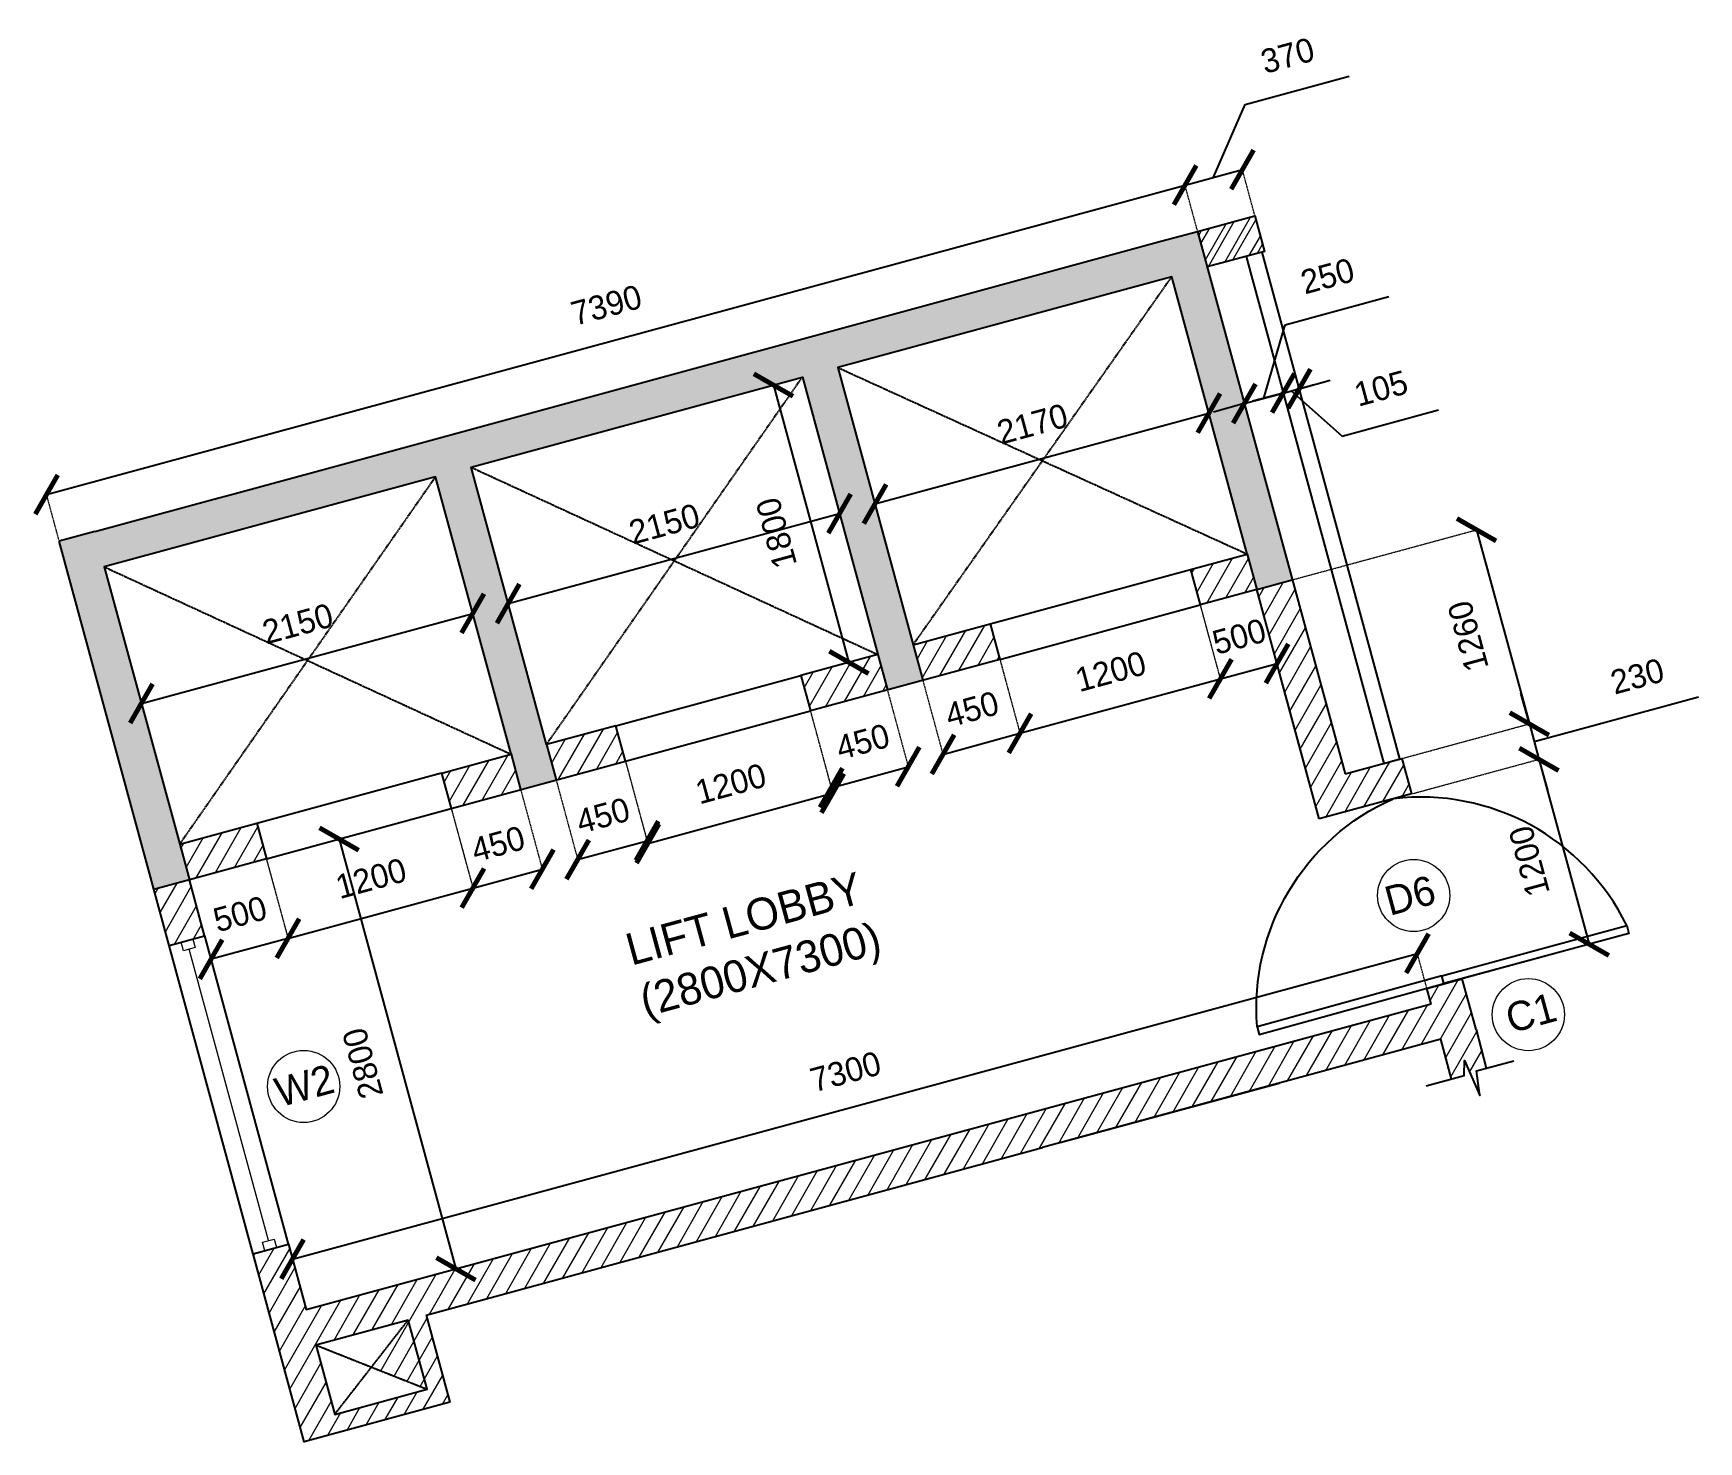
# Model space of a CAD drawing. Header units: millimetres. Extents: x -31731215 to 29997125, y -14487545 to 25622576.
# Drawn here: x 2084084 to 2094513, y -969447 to -960627 of the extents above; entities that cross this region are included whole.
import ezdxf

# ---------------------------------------------------------------- set-up
doc = ezdxf.new("R2010")
doc.units = ezdxf.units.MM
doc.header["$MEASUREMENT"] = 0
for name, pattern in [('1', [0]), ('ACAD_ISO10W100', [18, 12, -3, 0, -3]), ('DASHED', [0.75, 0.5, -0.25]), ('DASHED2', [0.375, 0.25, -0.125])]:
    doc.linetypes.add(name, pattern=pattern)
for name, color, linetype, lineweight in [('DIMENSIONS', 2, '1', 15), ('HATCH', 8, '1', 18), ('structure grid', 8, 'ACAD_ISO10W100', 15), ('Text', 11, 'Continuous', 9), ('walls', 10, 'Continuous', 20)]:
    doc.layers.add(name, color=color, linetype=linetype, lineweight=lineweight)
for name, color, linetype in [('elevation lines', 5, 'Continuous'), ('OFFICE$BACK', 8, 'Continuous'), ('OFFICE$FURN', 2, 'Continuous'), ('OFFICE$NOTSOBACK', 6, 'Continuous'), ('OFFICE$STAIRS', 5, 'Continuous'), ('OFFICE$WALLS', 10, 'Continuous')]:
    doc.layers.add(name, color=color, linetype=linetype)
doc.dimstyles.new('MAIN DIM', dxfattribs={"dimscale": 100, "dimtxt": 2, "dimasz": 2, "dimexe": 0.18, "dimexo": 0.0625, "dimgap": 1.5, "dimtad": 1, "dimtoh": 1, "dimdec": 0, "dimrnd": 5, "dimzin": 0, "dimdsep": 46, "dimtxsty": 'Standard', "dimblk": 'ARCHTICK', "dimcen": 0.09, "dimclre": 8, "dimadec": 0, "dimazin": 0, "dimtfac": 1, "dimtdec": 0, "dimtofl": 0, "dimtmove": 0, "dimatfit": 3, "dimfxl": 1, "dimtolj": 1, "dimtzin": 0, "dimlwe": 5, "dimarcsym": 0})

# ---------------------------------------------------------------- blocks, each defined once
blk = doc.blocks.new('door')
blk.add_lwpolyline([(-33242.4, 86395.1), (-33204.9, 86394.9), (-33203.7, 85495.2), (-33241.3, 85495.1), (-33242.4, 86395.1)])
blk.add_arc((-33406.7, 86551.5), 1075.6, 280.87775, 351.69853)
blk = doc.blocks.new("windowwide'")
at = {"layer": 'elevation lines'}
for p, q in [((1047619, -1448895), (1047619, -1450895)), ((1047851, -1450895), (1047851, -1448895))]:
    blk.add_line(p, q, dxfattribs=at)
at = {"layer": 'walls'}
for p, q in [((1047617, -1448895), (1047850, -1448895)), ((1047620, -1448895), (1047851, -1448895)), ((1047735, -1448951), (1047735, -1450840))]:
    blk.add_line(p, q, dxfattribs=at)
at = {"layer": 'walls', "extrusion": (-3.76158e-37, -1.06911e-50, -1)}
for p, q in [((1047850, -1450895), (1047618, -1450895)), ((1047851, -1450895), (1047619, -1450895))]:
    blk.add_line(p, q, dxfattribs=at)
at = {"layer": 'walls'}
for points in [[(1047697, -1448950), (1047697, -1448895), (1047773, -1448895), (1047773, -1448951)], [(1047697, -1450895), (1047697, -1450840), (1047772, -1450840), (1047772, -1450895)]]:
    blk.add_lwpolyline(points, close=True, dxfattribs=at)
blk = doc.blocks.new('W2')
at = {"layer": 'Text'}
blk.add_circle((1021293, -1483266), 226, dxfattribs=at)
at = {"layer": 'Text', "insert": (1021116, -1483353), "char_height": 182.9, "attachment_point": 7, "rotation": 0.0052}
blk.add_mtext_dynamic_manual_height_columns('W2', width=7763.53, gutter_width=25.4, heights=[0], dxfattribs=at)
blk = doc.blocks.new('D6TXT')
at = {"layer": 'Text'}
blk.add_circle((988777, -1469384), 226, dxfattribs=at)
at = {"layer": 'Text', "insert": (988599, -1469471), "char_height": 182.9, "attachment_point": 7, "rotation": 0.0052}
blk.add_mtext_dynamic_manual_height_columns('D6', width=7763.53, gutter_width=25.4, heights=[0], dxfattribs=at)
blk = doc.blocks.new('C1TXT')
at = {"layer": 'Text'}
blk.add_circle((998091, -1440457, 0), 226, dxfattribs=at)
at = {"layer": 'Text', "insert": (997954, -1440544, 0), "char_height": 182.9, "attachment_point": 7, "rotation": 0.0052}
blk.add_mtext_dynamic_manual_height_columns('C1', width=7763.53, gutter_width=25.4, heights=[0], dxfattribs=at)
blk = doc.blocks.new('_ArchTick')
at = {"color": 0, "linetype": 'ByBlock', "const_width": 0.15}
blk.add_lwpolyline([(-0.5, -0.5), (0.5, 0.5)], dxfattribs=at)
blk = doc.blocks.new('*D427')
at = {"layer": 'Defpoints', "color": 0, "ltscale": 15, "transparency": 16777216}
for p in [(2086836, -964260), (2086840, -964273), (2084804, -964980, 0)]:
    blk.add_point(p, dxfattribs=at)
at = {"layer": 'DIMENSIONS', "color": 0, "lineweight": -2, "ltscale": 15, "transparency": 16777216}
blk.add_line((2084761, -964824), (2086836, -964260), dxfattribs=at)
at = {"layer": 'DIMENSIONS', "color": 8, "linetype": 'DASHED2', "lineweight": 5, "ltscale": 15, "transparency": 16777216}
for p, q in [((2086838, -964267), (2086831, -964242)), ((2084802, -964974), (2084757, -964806))]:
    blk.add_line(p, q, dxfattribs=at)
at = {"layer": 'DIMENSIONS', "color": 0, "lineweight": -2, "ltscale": 15, "transparency": 16777216, "xscale": 200, "yscale": 200, "zscale": 200}
for p, rotation in [((2086836, -964260), 15.20868761617165), ((2084761, -964824), 195.2086876161716)]:
    blk.add_blockref('_ArchTick', p, dxfattribs=dict(at, rotation=rotation))
at = {"layer": 'DIMENSIONS', "color": 0, "ltscale": 15, "transparency": 16777216, "insert": (2085740, -964325), "char_height": 150, "attachment_point": 5, "rotation": 15.2087}
blk.add_mtext('\\A1;2150', dxfattribs=at)
blk = doc.blocks.new('*D429')
at = {"layer": 'Defpoints', "color": 0, "ltscale": 15, "transparency": 16777216}
for p in [(2089133, -963635), (2089136, -963649), (2087062, -964213, 0)]:
    blk.add_point(p, dxfattribs=at)
at = {"layer": 'DIMENSIONS', "color": 0, "lineweight": -2, "ltscale": 15, "transparency": 16777216}
blk.add_line((2087058, -964199), (2089133, -963635), dxfattribs=at)
at = {"layer": 'DIMENSIONS', "color": 8, "linetype": 'DASHED2', "lineweight": 5, "ltscale": 15, "transparency": 16777216}
for p, q in [((2089135, -963643), (2089128, -963618)), ((2087060, -964207), (2087053, -964182))]:
    blk.add_line(p, q, dxfattribs=at)
at = {"layer": 'DIMENSIONS', "color": 0, "lineweight": -2, "ltscale": 15, "transparency": 16777216, "xscale": 200, "yscale": 200, "zscale": 200}
for p, rotation in [((2089133, -963635), 15.20868761617165), ((2087058, -964199), 195.2086876161716)]:
    blk.add_blockref('_ArchTick', p, dxfattribs=dict(at, rotation=rotation))
at = {"layer": 'DIMENSIONS', "color": 0, "ltscale": 15, "transparency": 16777216, "insert": (2088036, -963700), "char_height": 150, "attachment_point": 5, "rotation": 15.2087}
blk.add_mtext('\\A1;2150', dxfattribs=at)
blk = doc.blocks.new('*D431')
at = {"layer": 'Defpoints', "color": 0, "ltscale": 15, "transparency": 16777216}
for p in [(2091446, -963006), (2091450, -963020), (2089358, -963589, 0)]:
    blk.add_point(p, dxfattribs=at)
at = {"layer": 'DIMENSIONS', "color": 0, "lineweight": -2, "ltscale": 15, "transparency": 16777216}
blk.add_line((2089355, -963575), (2091446, -963006), dxfattribs=at)
at = {"layer": 'DIMENSIONS', "color": 8, "linetype": 'DASHED2', "lineweight": 5, "ltscale": 15, "transparency": 16777216}
for p, q in [((2091448, -963014), (2091442, -962989)), ((2089357, -963583), (2089350, -963558))]:
    blk.add_line(p, q, dxfattribs=at)
at = {"layer": 'DIMENSIONS', "color": 0, "lineweight": -2, "ltscale": 15, "transparency": 16777216, "xscale": 200, "yscale": 200, "zscale": 200}
for p, rotation in [((2091446, -963006), 15.20868761617165), ((2089355, -963575), 195.2086876161716)]:
    blk.add_blockref('_ArchTick', p, dxfattribs=dict(at, rotation=rotation))
at = {"layer": 'DIMENSIONS', "color": 0, "ltscale": 15, "transparency": 16777216, "insert": (2090341, -963074), "char_height": 150, "attachment_point": 5, "rotation": 15.2087}
blk.add_mtext('\\A1;2170', dxfattribs=at)
blk = doc.blocks.new('*D433')
at = {"layer": 'Defpoints', "color": 0, "ltscale": 15, "transparency": 16777216}
for p in [(2091912, -962880), (2091913, -962883, 0), (2091678, -962982)]:
    blk.add_point(p, dxfattribs=at)
at = {"layer": 'DIMENSIONS', "color": 0, "lineweight": -2, "ltscale": 15, "transparency": 16777216}
for p, q in [((2091923, -962453), (2092574, -962276)), ((2091790, -962913), (2091923, -962453)), ((2091912, -962880), (2092105, -962827)), ((2091668, -962946), (2091912, -962880)), ((2091668, -962946), (2091475, -962999))]:
    blk.add_line(p, q, dxfattribs=at)
at = {"layer": 'DIMENSIONS', "color": 8, "linetype": 'DASHED2', "lineweight": 5, "ltscale": 15, "transparency": 16777216}
for p, q in [((2091677, -962976), (2091664, -962929)), ((2091911, -962877), (2091907, -962863))]:
    blk.add_line(p, q, dxfattribs=at)
at = {"layer": 'DIMENSIONS', "color": 0, "lineweight": -2, "ltscale": 15, "transparency": 16777216, "xscale": 200, "yscale": 200, "zscale": 200}
for p, rotation in [((2091668, -962946), 15.20868761617165), ((2091912, -962880), 195.2086876161716)]:
    blk.add_blockref('_ArchTick', p, dxfattribs=dict(at, rotation=rotation))
at = {"layer": 'DIMENSIONS', "color": 0, "ltscale": 15, "transparency": 16777216, "insert": (2092189, -962148), "char_height": 150, "attachment_point": 5, "rotation": 15.2087}
blk.add_mtext('\\A1;250', dxfattribs=at)
blk = doc.blocks.new('*D434')
at = {"layer": 'Defpoints', "color": 0, "ltscale": 15, "transparency": 16777216}
for p in [(2091913, -962883, 0), (2092012, -962853), (2092012, -962853)]:
    blk.add_point(p, dxfattribs=at)
at = {"layer": 'DIMENSIONS', "color": 0, "lineweight": -2, "ltscale": 15, "transparency": 16777216}
for p, q in [((2092012, -962853), (2092205, -962800)), ((2091912, -962880), (2091719, -962932)), ((2091912, -962880), (2092012, -962853)), ((2091962, -962866), (2092281, -963150)), ((2092281, -963150), (2092884, -962986))]:
    blk.add_line(p, q, dxfattribs=at)
at = {"layer": 'DIMENSIONS', "color": 8, "linetype": 'DASHED2', "lineweight": 5, "ltscale": 15, "transparency": 16777216}
for p, q in [((2091911, -962877), (2091907, -962863)), ((2092011, -962846), (2092008, -962835))]:
    blk.add_line(p, q, dxfattribs=at)
at = {"layer": 'DIMENSIONS', "color": 0, "lineweight": -2, "ltscale": 15, "transparency": 16777216, "xscale": 200, "yscale": 200, "zscale": 200}
for p, rotation in [((2092012, -962853), 195.2086876161716), ((2091912, -962880), 15.20868761617165)]:
    blk.add_blockref('_ArchTick', p, dxfattribs=dict(at, rotation=rotation))
at = {"layer": 'DIMENSIONS', "color": 0, "ltscale": 15, "transparency": 16777216, "insert": (2092524, -962851), "char_height": 150, "attachment_point": 5, "rotation": 15.2087}
blk.add_mtext('\\A1;105', dxfattribs=at)
blk = doc.blocks.new('*D435')
at = {"layer": 'Defpoints', "color": 0, "ltscale": 15, "transparency": 16777216}
for p in [(2091297, -961578), (2091375, -961868, 0), (2084247, -963808, 0)]:
    blk.add_point(p, dxfattribs=at)
at = {"layer": 'DIMENSIONS', "color": 0, "lineweight": -2, "ltscale": 15, "transparency": 16777216}
blk.add_line((2084167, -963516), (2091297, -961578), dxfattribs=at)
at = {"layer": 'DIMENSIONS', "color": 8, "linetype": 'DASHED2', "lineweight": 5, "ltscale": 15, "transparency": 16777216}
for p, q in [((2091374, -961862), (2091292, -961561)), ((2084245, -963802), (2084163, -963499))]:
    blk.add_line(p, q, dxfattribs=at)
at = {"layer": 'DIMENSIONS', "color": 0, "lineweight": -2, "ltscale": 15, "transparency": 16777216, "xscale": 200, "yscale": 200, "zscale": 200}
for p, rotation in [((2091297, -961578), 15.20868761617165), ((2084167, -963516), 195.2086876161716)]:
    blk.add_blockref('_ArchTick', p, dxfattribs=dict(at, rotation=rotation))
at = {"layer": 'DIMENSIONS', "color": 0, "ltscale": 15, "transparency": 16777216, "insert": (2087673, -962330), "char_height": 150, "attachment_point": 5, "rotation": 15.2087}
blk.add_mtext('\\A1;7390', dxfattribs=at)
blk = doc.blocks.new('*D436')
at = {"layer": 'Defpoints', "color": 0, "ltscale": 15, "transparency": 16777216}
for p in [(2091656, -961481), (2091735, -961771), (2091375, -961868, 0)]:
    blk.add_point(p, dxfattribs=at)
at = {"layer": 'DIMENSIONS', "color": 0, "lineweight": -2, "ltscale": 15, "transparency": 16777216}
for p, q in [((2091673, -961073), (2092324, -960896)), ((2091476, -961529), (2091673, -961073)), ((2091297, -961578), (2091656, -961481))]:
    blk.add_line(p, q, dxfattribs=at)
at = {"layer": 'DIMENSIONS', "color": 8, "linetype": 'DASHED2', "lineweight": 5, "ltscale": 15, "transparency": 16777216}
for p, q in [((2091733, -961765), (2091651, -961463)), ((2091374, -961862), (2091292, -961561))]:
    blk.add_line(p, q, dxfattribs=at)
at = {"layer": 'DIMENSIONS', "color": 0, "lineweight": -2, "ltscale": 15, "transparency": 16777216, "xscale": 200, "yscale": 200, "zscale": 200}
for p, rotation in [((2091656, -961481), 15.20868761617165), ((2091297, -961578), 195.2086876161716)]:
    blk.add_blockref('_ArchTick', p, dxfattribs=dict(at, rotation=rotation))
at = {"layer": 'DIMENSIONS', "color": 0, "ltscale": 15, "transparency": 16777216, "insert": (2091939, -960767), "char_height": 150, "attachment_point": 5, "rotation": 15.2087}
blk.add_mtext('\\A1;370', dxfattribs=at)
blk = doc.blocks.new('*D437')
at = {"layer": 'Defpoints', "color": 0, "ltscale": 15, "transparency": 16777216}
for p in [(2087136, -965364), (2086702, -965482), (2087272, -965862)]:
    blk.add_point(p, dxfattribs=at)
at = {"layer": 'DIMENSIONS', "color": 8, "linetype": 'DASHED2', "lineweight": 5, "ltscale": 15, "transparency": 16777216}
for p, q in [((2087138, -965370), (2087276, -965879)), ((2086703, -965488), (2086842, -965997))]:
    blk.add_line(p, q, dxfattribs=at)
at = {"layer": 'DIMENSIONS', "color": 0, "lineweight": -2, "ltscale": 15, "transparency": 16777216}
blk.add_line((2086837, -965980), (2087272, -965862), dxfattribs=at)
at = {"layer": 'DIMENSIONS', "color": 0, "lineweight": -2, "ltscale": 15, "transparency": 16777216, "xscale": 200, "yscale": 200, "zscale": 200}
for p, rotation in [((2087272, -965862), 15.20868761617165), ((2086837, -965980), 195.2086876161716)]:
    blk.add_blockref('_ArchTick', p, dxfattribs=dict(at, rotation=rotation))
at = {"layer": 'DIMENSIONS', "color": 0, "ltscale": 15, "transparency": 16777216, "insert": (2086995, -965704), "char_height": 150, "attachment_point": 5, "rotation": 15.2087}
blk.add_mtext('\\A1;450', dxfattribs=at)
blk = doc.blocks.new('*D438')
at = {"layer": 'Defpoints', "color": 0, "ltscale": 15, "transparency": 16777216}
for p in [(2087792, -965185), (2087358, -965303, 0), (2087928, -965684)]:
    blk.add_point(p, dxfattribs=at)
at = {"layer": 'DIMENSIONS', "color": 8, "linetype": 'DASHED2', "lineweight": 5, "ltscale": 15, "transparency": 16777216}
for p, q in [((2087794, -965191), (2087932, -965701)), ((2087360, -965309), (2087498, -965819))]:
    blk.add_line(p, q, dxfattribs=at)
at = {"layer": 'DIMENSIONS', "color": 0, "lineweight": -2, "ltscale": 15, "transparency": 16777216}
blk.add_line((2087493, -965802), (2087928, -965684), dxfattribs=at)
at = {"layer": 'DIMENSIONS', "color": 0, "lineweight": -2, "ltscale": 15, "transparency": 16777216, "xscale": 200, "yscale": 200, "zscale": 200}
for p, rotation in [((2087928, -965684), 15.20868761617165), ((2087493, -965802), 195.2086876161716)]:
    blk.add_blockref('_ArchTick', p, dxfattribs=dict(at, rotation=rotation))
at = {"layer": 'DIMENSIONS', "color": 0, "ltscale": 15, "transparency": 16777216, "insert": (2087652, -965526), "char_height": 150, "attachment_point": 5, "rotation": 15.2087}
blk.add_mtext('\\A1;450', dxfattribs=at)
blk = doc.blocks.new('*D439')
at = {"layer": 'Defpoints', "color": 0, "ltscale": 15, "transparency": 16777216}
for p in [(2089433, -964739), (2088950, -964871), (2089563, -965220)]:
    blk.add_point(p, dxfattribs=at)
at = {"layer": 'DIMENSIONS', "color": 8, "linetype": 'DASHED2', "lineweight": 5, "ltscale": 15, "transparency": 16777216}
for p, q in [((2089434, -964745), (2089568, -965238)), ((2088952, -964877), (2089086, -965369))]:
    blk.add_line(p, q, dxfattribs=at)
at = {"layer": 'DIMENSIONS', "color": 0, "lineweight": -2, "ltscale": 15, "transparency": 16777216}
blk.add_line((2089081, -965352), (2089563, -965220), dxfattribs=at)
at = {"layer": 'DIMENSIONS', "color": 0, "lineweight": -2, "ltscale": 15, "transparency": 16777216, "xscale": 200, "yscale": 200, "zscale": 200}
for p, rotation in [((2089563, -965220), 15.20868761617165), ((2089081, -965352), 195.2086876161716)]:
    blk.add_blockref('_ArchTick', p, dxfattribs=dict(at, rotation=rotation))
at = {"layer": 'DIMENSIONS', "color": 0, "ltscale": 15, "transparency": 16777216, "insert": (2089279, -965064), "char_height": 150, "attachment_point": 5, "rotation": 15.2087}
blk.add_mtext('\\A1;450', dxfattribs=at)
blk = doc.blocks.new('*D440')
at = {"layer": 'Defpoints', "color": 0, "ltscale": 15, "transparency": 16777216}
for p in [(2090137, -964548), (2089655, -964679), (2090263, -965011)]:
    blk.add_point(p, dxfattribs=at)
at = {"layer": 'DIMENSIONS', "color": 8, "linetype": 'DASHED2', "lineweight": 5, "ltscale": 15, "transparency": 16777216}
for p, q in [((2090139, -964554), (2090268, -965029)), ((2089656, -964685), (2089785, -965160))]:
    blk.add_line(p, q, dxfattribs=at)
at = {"layer": 'DIMENSIONS', "color": 0, "lineweight": -2, "ltscale": 15, "transparency": 16777216}
blk.add_line((2089781, -965143), (2090263, -965011), dxfattribs=at)
at = {"layer": 'DIMENSIONS', "color": 0, "lineweight": -2, "ltscale": 15, "transparency": 16777216, "xscale": 200, "yscale": 200, "zscale": 200}
for p, rotation in [((2090263, -965011), 15.20868761617165), ((2089781, -965143), 195.2086876161716)]:
    blk.add_blockref('_ArchTick', p, dxfattribs=dict(at, rotation=rotation))
at = {"layer": 'DIMENSIONS', "color": 0, "ltscale": 15, "transparency": 16777216, "insert": (2089963, -964860), "char_height": 150, "attachment_point": 5, "rotation": 15.2087}
blk.add_mtext('\\A1;450', dxfattribs=at)
blk = doc.blocks.new('*D441')
at = {"layer": 'Defpoints', "color": 0, "ltscale": 15, "transparency": 16777216}
for p in [(2091747, -964110), (2091392, -964207), (2091873, -964574)]:
    blk.add_point(p, dxfattribs=at)
at = {"layer": 'DIMENSIONS', "color": 8, "linetype": 'DASHED2', "lineweight": 5, "ltscale": 15, "transparency": 16777216}
for p, q in [((2091748, -964116), (2091877, -964591)), ((2091393, -964213), (2091522, -964688))]:
    blk.add_line(p, q, dxfattribs=at)
at = {"layer": 'DIMENSIONS', "color": 0, "lineweight": -2, "ltscale": 15, "transparency": 16777216}
blk.add_line((2091518, -964670), (2091873, -964574), dxfattribs=at)
at = {"layer": 'DIMENSIONS', "color": 0, "lineweight": -2, "ltscale": 15, "transparency": 16777216, "xscale": 200, "yscale": 200, "zscale": 200}
for p, rotation in [((2091873, -964574), 15.20868761617165), ((2091518, -964670), 195.2086876161716)]:
    blk.add_blockref('_ArchTick', p, dxfattribs=dict(at, rotation=rotation))
at = {"layer": 'DIMENSIONS', "color": 0, "ltscale": 15, "transparency": 16777216, "insert": (2091636, -964405), "char_height": 150, "attachment_point": 5, "rotation": 15.2087}
blk.add_mtext('\\A1;500', dxfattribs=at)
blk = doc.blocks.new('*D442')
at = {"layer": 'Defpoints', "color": 0, "ltscale": 15, "transparency": 16777216}
for p in [(2085544, -965797, 0), (2085061, -965928), (2085197, -966426)]:
    blk.add_point(p, dxfattribs=at)
at = {"layer": 'DIMENSIONS', "color": 8, "linetype": 'DASHED2', "lineweight": 5, "ltscale": 15, "transparency": 16777216}
for p, q in [((2085545, -965803), (2085684, -966312)), ((2085063, -965934), (2085202, -966443))]:
    blk.add_line(p, q, dxfattribs=at)
at = {"layer": 'DIMENSIONS', "color": 0, "lineweight": -2, "ltscale": 15, "transparency": 16777216}
blk.add_line((2085679, -966295), (2085197, -966426), dxfattribs=at)
at = {"layer": 'DIMENSIONS', "color": 0, "lineweight": -2, "ltscale": 15, "transparency": 16777216, "xscale": 200, "yscale": 200, "zscale": 200}
for p, rotation in [((2085679, -966295), 15.20868761617165), ((2085197, -966426), 195.2086876161716)]:
    blk.add_blockref('_ArchTick', p, dxfattribs=dict(at, rotation=rotation))
at = {"layer": 'DIMENSIONS', "color": 0, "ltscale": 15, "transparency": 16777216, "insert": (2085379, -966143), "char_height": 150, "attachment_point": 5, "rotation": 15.2087}
blk.add_mtext('\\A1;500', dxfattribs=at)
blk = doc.blocks.new('*D443')
at = {"layer": 'Defpoints', "color": 0, "ltscale": 15, "transparency": 16777216}
for p in [(2086641, -965260, 0), (2085483, -965574, 0), (2086837, -965980)]:
    blk.add_point(p, dxfattribs=at)
at = {"layer": 'DIMENSIONS', "color": 8, "linetype": 'DASHED2', "lineweight": 5, "ltscale": 15, "transparency": 16777216}
for p, q in [((2086643, -965266), (2086842, -965997)), ((2085485, -965581), (2085684, -966312))]:
    blk.add_line(p, q, dxfattribs=at)
at = {"layer": 'DIMENSIONS', "color": 0, "lineweight": -2, "ltscale": 15, "transparency": 16777216}
blk.add_line((2085679, -966295), (2086837, -965980), dxfattribs=at)
at = {"layer": 'DIMENSIONS', "color": 0, "lineweight": -2, "ltscale": 15, "transparency": 16777216, "xscale": 200, "yscale": 200, "zscale": 200}
for p, rotation in [((2086837, -965980), 15.20868761617165), ((2085679, -966295), 195.2086876161716)]:
    blk.add_blockref('_ArchTick', p, dxfattribs=dict(at, rotation=rotation))
at = {"layer": 'DIMENSIONS', "color": 0, "ltscale": 15, "transparency": 16777216, "insert": (2086199, -965920), "char_height": 150, "attachment_point": 5, "rotation": 15.2087}
blk.add_mtext('\\A1;1200', dxfattribs=at)
blk = doc.blocks.new('*D444')
at = {"layer": 'Defpoints', "color": 0, "ltscale": 15, "transparency": 16777216}
for p in [(2088890, -964649, 0), (2087732, -964963, 0), (2089090, -965386)]:
    blk.add_point(p, dxfattribs=at)
at = {"layer": 'DIMENSIONS', "color": 8, "linetype": 'DASHED2', "lineweight": 5, "ltscale": 15, "transparency": 16777216}
for p, q in [((2088892, -964655), (2089095, -965404)), ((2087734, -964969), (2087937, -965718))]:
    blk.add_line(p, q, dxfattribs=at)
at = {"layer": 'DIMENSIONS', "color": 0, "lineweight": -2, "ltscale": 15, "transparency": 16777216}
blk.add_line((2087932, -965701), (2089090, -965386), dxfattribs=at)
at = {"layer": 'DIMENSIONS', "color": 0, "lineweight": -2, "ltscale": 15, "transparency": 16777216, "xscale": 200, "yscale": 200, "zscale": 200}
for p, rotation in [((2089090, -965386), 15.20868761617165), ((2087932, -965701), 195.2086876161716)]:
    blk.add_blockref('_ArchTick', p, dxfattribs=dict(at, rotation=rotation))
at = {"layer": 'DIMENSIONS', "color": 0, "ltscale": 15, "transparency": 16777216, "insert": (2088452, -965327), "char_height": 150, "attachment_point": 5, "rotation": 15.2087}
blk.add_mtext('\\A1;1200', dxfattribs=at)
blk = doc.blocks.new('*D445')
at = {"layer": 'Defpoints', "color": 0, "ltscale": 15, "transparency": 16777216}
for p in [(2091331, -963985, 0), (2090077, -964326, 0), (2091518, -964670)]:
    blk.add_point(p, dxfattribs=at)
at = {"layer": 'DIMENSIONS', "color": 8, "linetype": 'DASHED2', "lineweight": 5, "ltscale": 15, "transparency": 16777216}
for p, q in [((2091333, -963991), (2091522, -964688)), ((2090078, -964332), (2090268, -965029))]:
    blk.add_line(p, q, dxfattribs=at)
at = {"layer": 'DIMENSIONS', "color": 0, "lineweight": -2, "ltscale": 15, "transparency": 16777216}
blk.add_line((2090263, -965011), (2091518, -964670), dxfattribs=at)
at = {"layer": 'DIMENSIONS', "color": 0, "lineweight": -2, "ltscale": 15, "transparency": 16777216, "xscale": 200, "yscale": 200, "zscale": 200}
for p, rotation in [((2091518, -964670), 15.20868761617165), ((2090263, -965011), 195.2086876161716)]:
    blk.add_blockref('_ArchTick', p, dxfattribs=dict(at, rotation=rotation))
at = {"layer": 'DIMENSIONS', "color": 0, "ltscale": 15, "transparency": 16777216, "insert": (2090831, -964624), "char_height": 150, "attachment_point": 5, "rotation": 15.2087}
blk.add_mtext('\\A1;1200', dxfattribs=at)
blk = doc.blocks.new('*D446')
at = {"layer": 'Defpoints', "color": 0, "ltscale": 15, "transparency": 16777216}
for p in [(2088710, -962832, 0), (2089182, -964569, 0), (2089192, -964567)]:
    blk.add_point(p, dxfattribs=at)
at = {"layer": 'DIMENSIONS', "color": 8, "linetype": 'DASHED2', "lineweight": 5, "ltscale": 15, "transparency": 16777216}
for p, q in [((2088716, -962831), (2088737, -962825)), ((2089188, -964568), (2089209, -964562))]:
    blk.add_line(p, q, dxfattribs=at)
at = {"layer": 'DIMENSIONS', "color": 0, "lineweight": -2, "ltscale": 15, "transparency": 16777216}
blk.add_line((2088719, -962830), (2089192, -964567), dxfattribs=at)
at = {"layer": 'DIMENSIONS', "color": 0, "lineweight": -2, "ltscale": 15, "transparency": 16777216, "xscale": 200, "yscale": 200, "zscale": 200}
for p, rotation in [((2088719, -962830), 105.2086876161717), ((2089192, -964567), 285.2086876161716)]:
    blk.add_blockref('_ArchTick', p, dxfattribs=dict(at, rotation=rotation))
at = {"layer": 'DIMENSIONS', "color": 0, "ltscale": 15, "transparency": 16777216, "insert": (2088738, -963757), "char_height": 150, "attachment_point": 5, "rotation": 105.2087}
blk.add_mtext('\\A1;1800', dxfattribs=at)
blk = doc.blocks.new('*D447')
at = {"layer": 'Defpoints', "color": 0, "ltscale": 15, "transparency": 16777216}
for p in [(2091969, -964050, 0), (2093453, -964952), (2092299, -965265, 0)]:
    blk.add_point(p, dxfattribs=at)
at = {"layer": 'DIMENSIONS', "color": 8, "linetype": 'DASHED2', "lineweight": 5, "ltscale": 15, "transparency": 16777216}
for p, q in [((2091975, -964048), (2093140, -963732)), ((2092305, -965264), (2093470, -964947))]:
    blk.add_line(p, q, dxfattribs=at)
at = {"layer": 'DIMENSIONS', "color": 0, "lineweight": -2, "ltscale": 15, "transparency": 16777216}
blk.add_line((2093122, -963736), (2093453, -964952), dxfattribs=at)
at = {"layer": 'DIMENSIONS', "color": 0, "lineweight": -2, "ltscale": 15, "transparency": 16777216, "xscale": 200, "yscale": 200, "zscale": 200}
for p, rotation in [((2093122, -963736), 105.2086876161717), ((2093453, -964952), 285.2086876161716)]:
    blk.add_blockref('_ArchTick', p, dxfattribs=dict(at, rotation=rotation))
at = {"layer": 'DIMENSIONS', "color": 0, "ltscale": 15, "transparency": 16777216, "insert": (2093070, -964403), "char_height": 150, "attachment_point": 5, "rotation": 105.2087}
blk.add_mtext('\\A1;1260', dxfattribs=at)
blk = doc.blocks.new('*D448')
at = {"layer": 'Defpoints', "color": 0, "ltscale": 15, "transparency": 16777216}
for p in [(2093513, -965174), (2092299, -965265, 0), (2092715, -965390)]:
    blk.add_point(p, dxfattribs=at)
at = {"layer": 'DIMENSIONS', "color": 0, "lineweight": -2, "ltscale": 15, "transparency": 16777216}
for p, q in [((2093453, -964952), (2093400, -964759)), ((2093862, -964959), (2094513, -964782)), ((2093453, -964952), (2093513, -965174)), ((2093483, -965063), (2093862, -964959)), ((2093513, -965174), (2093566, -965367))]:
    blk.add_line(p, q, dxfattribs=at)
at = {"layer": 'DIMENSIONS', "color": 8, "linetype": 'DASHED2', "lineweight": 5, "ltscale": 15, "transparency": 16777216}
for p, q in [((2092305, -965264), (2093470, -964947)), ((2092721, -965389), (2093530, -965169))]:
    blk.add_line(p, q, dxfattribs=at)
at = {"layer": 'DIMENSIONS', "color": 0, "lineweight": -2, "ltscale": 15, "transparency": 16777216, "xscale": 200, "yscale": 200, "zscale": 200}
for p, rotation in [((2093453, -964952), 285.2086876161716), ((2093513, -965174), 105.2086876161717)]:
    blk.add_blockref('_ArchTick', p, dxfattribs=dict(at, rotation=rotation))
at = {"layer": 'DIMENSIONS', "color": 0, "ltscale": 15, "transparency": 16777216, "insert": (2094129, -964654), "char_height": 150, "attachment_point": 5, "rotation": 15.2087}
blk.add_mtext('\\A1;230', dxfattribs=at)
blk = doc.blocks.new('*D449')
at = {"layer": 'Defpoints', "color": 0, "ltscale": 15, "transparency": 16777216}
for p in [(2092715, -965390), (2093828, -966332), (2093033, -966548)]:
    blk.add_point(p, dxfattribs=at)
at = {"layer": 'DIMENSIONS', "color": 8, "linetype": 'DASHED2', "lineweight": 5, "ltscale": 15, "transparency": 16777216}
for p, q in [((2092721, -965389), (2093530, -965169)), ((2093039, -966546), (2093845, -966327))]:
    blk.add_line(p, q, dxfattribs=at)
at = {"layer": 'DIMENSIONS', "color": 0, "lineweight": -2, "ltscale": 15, "transparency": 16777216}
blk.add_line((2093513, -965174), (2093828, -966332), dxfattribs=at)
at = {"layer": 'DIMENSIONS', "color": 0, "lineweight": -2, "ltscale": 15, "transparency": 16777216, "xscale": 200, "yscale": 200, "zscale": 200}
for p, rotation in [((2093513, -965174), 105.2086876161717), ((2093828, -966332), 285.2086876161716)]:
    blk.add_blockref('_ArchTick', p, dxfattribs=dict(at, rotation=rotation))
at = {"layer": 'DIMENSIONS', "color": 0, "ltscale": 15, "transparency": 16777216, "insert": (2093453, -965812), "char_height": 150, "attachment_point": 5, "rotation": 105.2087}
blk.add_mtext('\\A1;1200', dxfattribs=at)
blk = doc.blocks.new('*D450')
at = {"layer": 'Defpoints', "color": 0, "ltscale": 15, "transparency": 16777216}
for p in [(2092752, -966389), (2092838, -966705, 0), (2085793, -968620, 0)]:
    blk.add_point(p, dxfattribs=at)
at = {"layer": 'DIMENSIONS', "color": 8, "linetype": 'DASHED2', "lineweight": 5, "ltscale": 15, "transparency": 16777216}
for p, q in [((2092836, -966699), (2092747, -966372)), ((2085792, -968614), (2085703, -968287))]:
    blk.add_line(p, q, dxfattribs=at)
at = {"layer": 'DIMENSIONS', "color": 0, "lineweight": -2, "ltscale": 15, "transparency": 16777216}
blk.add_line((2085707, -968304), (2092752, -966389), dxfattribs=at)
at = {"layer": 'DIMENSIONS', "color": 0, "lineweight": -2, "ltscale": 15, "transparency": 16777216, "xscale": 200, "yscale": 200, "zscale": 200}
for p, rotation in [((2092752, -966389), 15.20868761617165), ((2085707, -968304), 195.2086876161716)]:
    blk.add_blockref('_ArchTick', p, dxfattribs=dict(at, rotation=rotation))
at = {"layer": 'DIMENSIONS', "color": 0, "ltscale": 15, "transparency": 16777216, "insert": (2089171, -967130), "char_height": 150, "attachment_point": 5, "rotation": 15.2087}
blk.add_mtext('\\A1;7300', dxfattribs=at)
blk = doc.blocks.new('*D672')
at = {"layer": 'Defpoints', "color": 0, "ltscale": 15, "transparency": 16777216}
for p in [(2086057, -965657, 0), (2086805, -968345), (2086731, -968365)]:
    blk.add_point(p, dxfattribs=at)
at = {"layer": 'DIMENSIONS', "color": 8, "linetype": 'DASHED2', "lineweight": 5, "ltscale": 15, "transparency": 16777216}
for p, q in [((2086051, -965659), (2085982, -965677)), ((2086799, -968346), (2086714, -968369))]:
    blk.add_line(p, q, dxfattribs=at)
at = {"layer": 'DIMENSIONS', "color": 0, "lineweight": -2, "ltscale": 15, "transparency": 16777216}
blk.add_line((2085999, -965673), (2086731, -968365), dxfattribs=at)
at = {"layer": 'DIMENSIONS', "color": 0, "lineweight": -2, "ltscale": 15, "transparency": 16777216, "xscale": 200, "yscale": 200, "zscale": 200}
for p, rotation in [((2085999, -965673), 105.2086876161717), ((2086731, -968365), 285.2086876161716)]:
    blk.add_blockref('_ArchTick', p, dxfattribs=dict(at, rotation=rotation))
at = {"layer": 'DIMENSIONS', "color": 0, "ltscale": 15, "transparency": 16777216, "insert": (2086148, -967078), "char_height": 150, "attachment_point": 5, "rotation": 105.2087}
blk.add_mtext('\\A1;2800', dxfattribs=at)

msp = doc.modelspace()

# ---------------------------------------------------------------- hatches: boundary and pattern name
at = {"layer": 'HATCH'}
h = msp.add_hatch(dxfattribs=at)
h.set_pattern_fill('ANSI32', color=256, scale=300)
h.set_pattern_definition([(60.2086876, (753756.85, 192530.27), (-97.63209, 55.8947675), []), (60.2086876, (753808.03, 192544.19), (-97.63209, 55.8947675), [])])
h.paths.add_polyline_path([(2091442.023, -961850.836), (2091375.681, -961868.924), (2091435.936, -962090.594), (2091502.299, -962072.555)])
h.paths.add_polyline_path([(2091618.861, -961802.62), (2091442.023, -961850.836), (2091502.299, -962072.555), (2091679.174, -962024.476)])
h.paths.add_polyline_path([(2091734.635, -961771.054), (2091618.861, -961802.62), (2091679.174, -962024.476), (2091794.972, -961992.999)])
h = msp.add_hatch(dxfattribs=at)
h.set_pattern_fill('AR-CONC', color=256, scale=30)
h.set_pattern_definition([(65.208688, (672.9, -1309.12), (212.580449, 38.282537), [22.5, -247.5]), (10.208688, (672.9, -1309.12), (-99.365552, 206.834551), [18, -198]), (115.660132, (690.62, -1305.93), (113.214897, 245.117086), [19.122058, -210.342634]), (61.392888, (657.16, -1251.22), (321.98539, 36.07591), [33.75, -371.25]), (111.844323, (684, -1248.2), (193.91434, 355.559036), [28.683103, -315.51413]), (6.392852, (657.16, -1251.22), (193.91434, 355.559036), [27, -297]), (36.208688, (690.04, -1257.82), (204.486793, -69.578385), [22.5, -247.5]), (341.208688, (690.04, -1257.82), (13.36831, 229.07495), [18, -198]), (86.660132, (707.08, -1263.62), (217.8551, 159.496564), [19.122057, -210.342634]), (52.7086876, (672.9, -1309.116), (-22.6787693, 97.327435), [0, -195.6, 0, -201, 0, -198.75]), (22.7086876, (672.9, -1309.12), (45.1163365, 134.8831805), [0, -114.6, 0, -191.1, 0, -75.75]), (342.7086876, (608.34, -1326.67), (156.3129514, 35.4826946), [0, -75, 0, -234, 0, -310.5]), (332.7086876, (579.4, -1334.54), (160.949997, 74.876824), [0, -97.5, 0, -155.4, 0, -220.5])])
h.paths.add_polyline_path([(2091375.316, -961867.581), (2091153.125, -961927.013), (2086291.869, -963249.513), (2086070.51, -963312.005), (2085325.063, -963514.66), (2085214.09, -963544.828), (2084468.643, -963747.483), (2084246.698, -963807.82), (2084839.427, -965988.116), (2085061.371, -965927.779), (2085001.034, -965705.834), (2084528.83, -963968.876), (2086603.53, -963404.855), (2087075.734, -965141.813), (2087136.071, -965363.758), (2087358.016, -965303.421), (2087297.679, -965081.476), (2086825.475, -963344.518), (2088900.175, -962780.497), (2089372.379, -964517.455), (2089432.716, -964739.399), (2089654.661, -964679.062), (2089594.323, -964457.117), (2089122.12, -962720.159), (2091214.035, -962151.458), (2091686.239, -963888.416), (2091746.576, -964110.361), (2091968.558, -964050.02)])
h = msp.add_hatch(dxfattribs=at)
h.set_pattern_fill('ANSI31', color=256, scale=700)
h.set_pattern_definition([(60.2086876, (672.9, -1309.12), (-75.93607, 43.473708), [])])
h.paths.add_polyline_path([(2086641.495, -965259.864), (2086701.832, -965481.809), (2087136.071, -965363.758), (2087075.734, -965141.813)])
h.paths.add_polyline_path([(2087297.679, -965081.476), (2087358.016, -965303.421), (2087792.256, -965185.37), (2087731.918, -964963.425)])
h.paths.add_polyline_path([(2088889.89, -964648.622), (2088950.228, -964870.567), (2089432.716, -964739.399), (2089372.379, -964517.455)])
h.paths.add_polyline_path([(2089594.323, -964457.117), (2089654.661, -964679.062), (2090137.149, -964547.894), (2090076.812, -964325.95)])
h.paths.add_polyline_path([(2091746.576, -964110.361), (2091686.239, -963888.416), (2091331.281, -963984.914), (2091391.619, -964206.858)])
h.paths.add_polyline_path([(2085001.034, -965705.834), (2085061.371, -965927.779), (2085543.86, -965796.611), (2085483.523, -965574.667)])
h.paths.add_polyline_path([(2084935.086, -966339.99), (2085082.672, -966299.967), (2085082.669, -966299.956), (2085009.707, -966319.767), (2085009.71, -966319.778), (2085157.05, -966279.723), (2085061.371, -965927.779), (2084839.427, -965988.116)])
h.paths.add_polyline_path([(2092298.895, -965265.274), (2091968.558, -964050.02), (2091746.576, -964110.361), (2092137.288, -965547.556), (2092715.18, -965390.452), (2092654.843, -965168.507)])
h.paths.add_polyline_path([(2085853.529, -968841.656), (2085853.528, -968841.656), (2085853.529, -968841.656)], flags=16)
h.paths.add_polyline_path([(2085971.579, -969275.895), (2086202.047, -968980.075), (2086550.566, -969118.494), (2086432.515, -968684.254), (2086432.514, -968684.255), (2085853.529, -968841.656)])
h.paths.add_polyline_path([(2086202.047, -968980.075), (2086550.566, -969118.494), (2086432.515, -968684.254)])
h.paths.add_polyline_path([(2086202.047, -968980.075), (2086550.566, -969118.494), (2085971.579, -969275.895)])
h.paths.add_polyline_path([(2092837.522, -966704.662), (2092811.289, -966608.164), (2093033.233, -966547.827), (2093120.12, -966867.43), (2093183.599, -967107.779), (2093121.739, -967124.328), (2093142.427, -967279.145), (2093046.88, -967060.716), (2093045.825, -967154.475), (2092965.727, -967176.251), (2092897.859, -966926.606), (2090403.394, -967604.744), (2086543.487, -968654.086), (2086691.706, -969199.298), (2085779.803, -969447.205), (2085460.134, -968271.33), (2085682.078, -968210.992), (2085793.191, -968619.711)])

# ---------------------------------------------------------------- linework, layer by layer
at = {"layer": 'DIMENSIONS', "ltscale": 15, "elevation": 0}
for points in [[(2089432.716, -964739.399), (2089654.661, -964679.062)], [(2087136.071, -965363.758), (2087358.016, -965303.421)]]:
    msp.add_lwpolyline(points, dxfattribs=at)
at = {"layer": 'OFFICE$BACK', "linetype": 'DASHED', "lineweight": -2, "ltscale": 7, "elevation": 0}
for points in [[(2089594.323, -964457.117), (2091214.035, -962151.458)], [(2089122.12, -962720.159), (2091686.239, -963888.416)], [(2087297.679, -965081.476), (2088900.175, -962780.497)], [(2086825.475, -963344.518), (2089372.379, -964517.455)], [(2085001.034, -965705.834), (2086603.53, -963404.855)], [(2084528.83, -963968.876), (2087075.734, -965141.813)]]:
    msp.add_lwpolyline(points, dxfattribs=at)
at = {"layer": 'OFFICE$BACK', "linetype": 'DASHED', "lineweight": -2, "ltscale": 0.4, "elevation": 0}
for points in [[(2085971.579, -969275.895), (2086432.515, -968684.254)], [(2085853.529, -968841.656), (2086550.566, -969118.494)]]:
    msp.add_lwpolyline(points, dxfattribs=at)
at = {"layer": 'OFFICE$FURN'}
msp.add_lwpolyline([(2092807.307, -967219.318), (2093045.825, -967154.475), (2093046.88, -967060.716), (2093142.427, -967279.145), (2093121.739, -967124.328), (2093355.571, -967061.771)], dxfattribs=at)
at = {"layer": 'OFFICE$NOTSOBACK', "linetype": 'ByBlock', "lineweight": -2, "elevation": 0}
for points in [[(2090076.816, -964325.965), (2091331.233, -963984.735)], [(2090137.153, -964547.909), (2091391.57, -964206.68)], [(2087731.922, -964963.44), (2088889.894, -964648.637)], [(2087792.26, -965185.384), (2088950.232, -964870.582)], [(2085483.474, -965574.489), (2086641.398, -965259.508)], [(2085543.811, -965796.433), (2086701.735, -965481.452)]]:
    msp.add_lwpolyline(points, dxfattribs=at)
at = {"layer": 'OFFICE$STAIRS', "linetype": 'ByBlock', "lineweight": -2, "elevation": 0}
msp.add_lwpolyline([(2091679.174, -962024.476), (2092542.223, -965199.123), (2092642.951, -965171.74), (2091779.902, -961997.095)], dxfattribs=at)
at = {"layer": 'OFFICE$WALLS', "linetype": 'ByBlock', "lineweight": -2}
for p, q in [((2091375.316, -961867.581), (2092298.895, -965265.274)), ((2091746.576, -964110.361, 0), (2091391.619, -964206.858, 0)), ((2092061.306, -965268.066, 0), (2091746.576, -964110.361, 0)), ((2092137.288, -965547.556, 0), (2091746.576, -964110.361, 0)), ((2092298.895, -965265.274, 0), (2092654.843, -965168.507, 0)), ((2092654.843, -965168.507, 0), (2092715.18, -965390.452, 0)), ((2092715.18, -965390.452, 0), (2092137.288, -965547.556, 0)), ((2085543.86, -965796.611, 0), (2085061.371, -965927.779, 0)), ((2093119.804, -966866.269, 0), (2093033.233, -966547.827, 0)), ((2092837.522, -966704.662, 0), (2092811.289, -966608.164, 0)), ((2085793.191, -968619.711, 0), (2092837.522, -966704.662, 0))]:
    msp.add_line(p, q, dxfattribs=at)
at = {"layer": 'OFFICE$WALLS', "linetype": 'ByBlock', "lineweight": -2, "elevation": 0}
for points in [[(2091375.447, -961868.988), (2091734.635, -961771.054), (2091794.972, -961992.999), (2091435.936, -962090.594)], [(2091153.125, -961927.013), (2091375.316, -961867.581)], [(2086070.51, -963312.005), (2091153.125, -961927.013)], [(2091331.281, -963984.914), (2091686.239, -963888.416), (2091214.035, -962151.458), (2089122.12, -962720.159), (2089594.323, -964457.117), (2090076.812, -964325.95), (2090137.149, -964547.894), (2088950.232, -964870.582)], [(2086701.832, -965481.809), (2087792.256, -965185.37), (2087731.918, -964963.425), (2087297.679, -965081.476), (2086825.475, -963344.518), (2088900.175, -962780.497), (2089372.379, -964517.455), (2088889.89, -964648.622), (2088950.228, -964870.567)], [(2085325.063, -963514.66), (2086070.51, -963312.005)], [(2086641.495, -965259.864), (2087075.734, -965141.813), (2086603.53, -963404.855), (2084528.83, -963968.876), (2085001.034, -965705.834), (2085483.523, -965574.667)], [(2084468.643, -963747.483), (2085214.09, -963544.828)], [(2085214.09, -963544.828), (2085325.063, -963514.66)], [(2084468.643, -963747.483), (2084246.698, -963807.82)], [(2084935.105, -966340.06), (2084246.698, -963807.82)], [(2091686.239, -963888.416), (2091746.576, -964110.361), (2091968.558, -964050.02)], [(2091331.233, -963984.735), (2091391.619, -964206.858)], [(2089594.323, -964457.117), (2089654.661, -964679.062)], [(2089372.379, -964517.455), (2089432.716, -964739.399)], [(2087297.679, -965081.476), (2087358.016, -965303.421)], [(2087075.734, -965141.813), (2087136.071, -965363.758)], [(2086641.446, -965259.686), (2086701.832, -965481.809)], [(2085483.523, -965574.667), (2085543.86, -965796.611)], [(2085001.034, -965705.834), (2085061.371, -965927.779)], [(2085061.371, -965927.779), (2084839.427, -965988.116)], [(2084935.105, -966340.06), (2085157.05, -966279.723), (2085061.371, -965927.779)], [(2092811.289, -966608.164), (2093033.233, -966547.827)], [(2086543.487, -968654.086), (2086691.706, -969199.298), (2085779.803, -969447.205), (2085460.134, -968271.33), (2085682.078, -968210.992), (2085793.191, -968619.711), (2092385.759, -966827.477)], [(2093119.813, -966866.267), (2093183.599, -967107.779)], [(2092965.727, -967176.251), (2092897.859, -966926.606), (2090403.394, -967604.744)], [(2090514.365, -967574.575), (2091886.409, -967201.576)], [(2086543.487, -968654.086), (2090403.394, -967604.744)], [(2085853.528, -968841.656), (2086432.515, -968684.254)], [(2085853.529, -968841.656), (2086432.515, -968684.254)], [(2085853.529, -968841.656), (2085971.579, -969275.895), (2086550.566, -969118.494), (2086432.515, -968684.254)]]:
    msp.add_lwpolyline(points, dxfattribs=at)

# ---------------------------------------------------------------- block references
at = {"xscale": 1.000682008123139, "yscale": 1.000682008123139, "zscale": 1.000682008123139, "rotation": 195.2086876162343}
msp.add_blockref("windowwide'", (3477656.086, -2092299.342, 0), dxfattribs=at)
at = {"layer": 'DIMENSIONS', "rotation": 15.20868761617166}
msp.add_blockref('W2', (711139.845, 196173.052, 0), dxfattribs=at)
at = {"layer": 'OFFICE$FURN', "yscale": 1.333291227778849}
for p, xscale, zscale, rotation in [((2192521.693, -893693.576, 0), 1.333291227778849, 1.333291227778849, 105.1496215204298), ((1970085.479, -954525.86, 0), -1.333291227778849, 1.333291227778848, 285.4410904525595)]:
    msp.add_blockref('door', p, dxfattribs=dict(at, xscale=xscale, zscale=zscale, rotation=rotation))
at = {"layer": 'structure grid', "rotation": 15.20868761617166}
for name, p in [('D6TXT', (753110.182, 192503.464)), ('C1TXT', (752428.977, 161399.925, 0))]:
    msp.add_blockref(name, p, dxfattribs=at)

# ---------------------------------------------------------------- texts
at = {"layer": 'Text', "ltscale": 15, "insert": (2087776.952, -966273.635), "char_height": 200, "attachment_point": 1, "rotation": 15.2086876}
msp.add_mtext_dynamic_manual_height_columns('LIFT LOBBY\\P(2800X7300)', width=3000.11547, gutter_width=1000, heights=[533.333], dxfattribs=at)

# ---------------------------------------------------------------- dimensions: what is measured, and where the dimension line sits
at = {"layer": 'DIMENSIONS', "ltscale": 15}
for base, p1, p2, picture, middle in [((2091655.676, -961480.611), (2091375.316, -961867.581, 0), (2091734.635, -961771.054), '*D436', (2091817.39, -961033.322)), ((2091911.73, -962879.913), (2091678.269, -962982.097), (2091912.521, -962882.82, 0), '*D433', (2092067.535, -962413.966)), ((2092012.458, -962852.529), (2091912.521, -962882.82, 0), (2092012.458, -962852.529), '*D434', (2092425.947, -963110.63)), ((2087927.727, -965683.688), (2087358.016, -965303.421, 0), (2087792.256, -965185.37), '*D438', (2087710.607, -965742.714)), ((2087271.543, -965862.076), (2086701.832, -965481.809), (2087136.071, -965363.758), '*D437', (2087054.423, -965921.102)), ((2085196.843, -966426.098), (2085543.86, -965796.611, 0), (2085061.371, -965927.779), '*D442', (2085438.087, -966360.514))]:
    dim = msp.add_linear_dim(base=base, p1=p1, p2=p2, angle=15.2086876, dimstyle='MAIN DIM', override={"dimtxt": 1.5, "dimtmove": 1}, dxfattribs=at)
    dim.commit()
    dim.dimension.update_dxf_attribs({"geometry": picture, "text_midpoint": middle, "dimtype": 160})
for base, p1, p2, angle, picture, middle in [((2091296.649, -961578.215), (2084246.698, -963807.82, 0), (2091375.316, -961867.581, 0), 15.2086876, '*D435', (2087673.027, -962330.155)), ((2089191.573, -964566.608), (2088709.669, -962832.287, 0), (2089181.873, -964569.245, 0), 105.2086876, '*D446', (2088738.351, -963757.154)), ((2091446.457, -963006.4), (2089358.221, -963588.638, 0), (2091450.137, -963019.937), 15.2086876, '*D431', (2090341.474, -963073.631)), ((2089132.597, -963635.439), (2087061.577, -964212.997, 0), (2089136.277, -963648.976), 15.2086876, '*D429', (2088036.221, -963700.33)), ((2093452.721, -964951.598), (2091968.558, -964050.02, 0), (2092298.931, -965265.264, 0), 105.2086876, '*D447', (2093070.415, -964403.002)), ((2086835.952, -964259.797), (2084803.716, -964980.016, 0), (2086839.632, -964273.334), 15.2086876, '*D427', (2085739.577, -964324.688)), ((2093513.058, -965173.543), (2092298.931, -965265.264, 0), (2092715.18, -965390.452), 105.2086876, '*D448', (2093947.846, -964703.003)), ((2089090.421, -965386.255), (2087731.918, -964963.425, 0), (2088889.89, -964648.622, 0), 15.2086876, '*D444', (2088452.409, -965326.537)), ((2093827.933, -966331.782), (2092715.18, -965390.452), (2093033.233, -966547.827), 105.2086876, '*D449', (2093453.376, -965811.688)), ((2086837.303, -965980.127), (2085483.474, -965574.489, 0), (2086641.398, -965259.508, 0), 15.2086876, '*D443', (2086199.292, -965920.409)), ((2092751.765, -966389.211), (2085793.191, -968619.711, 0), (2092837.522, -966704.662, 0), 15.2086876, '*D450', (2089170.574, -967129.616))]:
    dim = msp.add_linear_dim(base=base, p1=p1, p2=p2, angle=angle, dimstyle='MAIN DIM', override={"dimtxt": 1.5, "dimtmove": 1}, dxfattribs=at)
    dim.commit()
    dim.dimension.update_dxf_attribs({"geometry": picture, "text_midpoint": middle})
for base, p1, p2, angle, text, picture, middle in [((2091517.646, -964670.438), (2090076.812, -964325.95, 0), (2091331.233, -963984.735, 0), 15.2086876, '1200', '*D445', (2090831.386, -964623.836)), ((2086731.196, -968364.708), (2086057.115, -965657.079, 0), (2086804.545, -968344.767), 105.2086876, '2800', '*D672', (2086148.166, -967077.768))]:
    dim = msp.add_linear_dim(base=base, p1=p1, p2=p2, angle=angle, text=text, dimstyle='MAIN DIM', override={"dimtxt": 1.5, "dimtmove": 1}, dxfattribs=at)
    dim.commit()
    dim.dimension.update_dxf_attribs({"geometry": picture, "text_midpoint": middle})
for base, p1, p2, text, picture, middle in [((2091872.604, -964573.94), (2091391.57, -964206.68), (2091746.576, -964110.361), '500', '*D441', (2091695.125, -964622.189)), ((2090263.176, -965011.474), (2089654.662, -964679.068), (2090137.153, -964547.909), '450', '*D440', (2090021.932, -965077.058)), ((2089563.465, -965220.348), (2088950.228, -964870.567), (2089432.718, -964739.408), '450', '*D439', (2089338.311, -965281.558))]:
    dim = msp.add_linear_dim(base=base, p1=p1, p2=p2, angle=15.2086876, text=text, dimstyle='MAIN DIM', override={"dimtxt": 1.5, "dimtmove": 1}, dxfattribs=at)
    dim.commit()
    dim.dimension.update_dxf_attribs({"geometry": picture, "text_midpoint": middle, "dimtype": 160})

doc.saveas('drawing.dxf')
